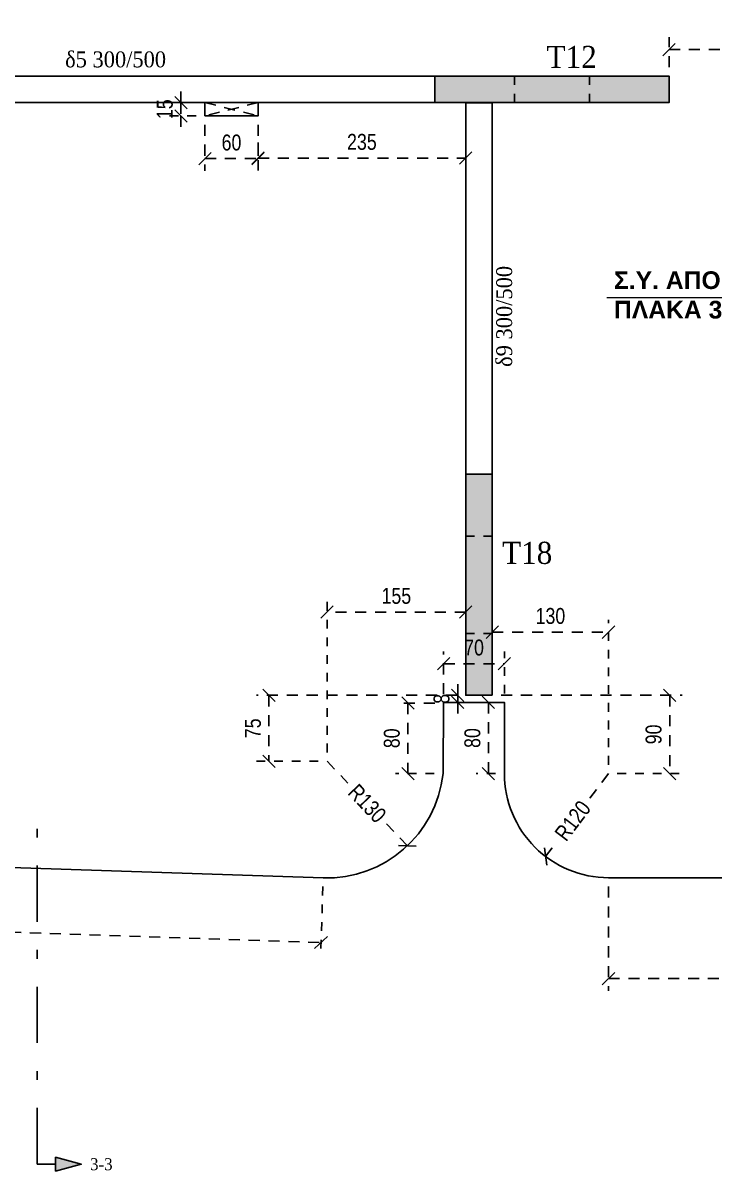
# Model space of a CAD drawing. Header units: millimetres. Extents: x -2171 to 1563, y -1758 to -1505.
# Drawn here: x -508.01 to -500.19, y -1616.1 to -1603.13 of the extents above; entities that cross this region are included whole.
import ezdxf
from ezdxf.enums import TextEntityAlignment as Align

# ---------------------------------------------------------------- set-up
doc = ezdxf.new("R2010")
doc.units = ezdxf.units.MM
doc.header["$PDMODE"] = 32
for name, pattern in [('DASHDOT', [25.4, 12.7, -6.35, 0, -6.35]), ('DASHED2', [0.375, 0.25, -0.125]), ('DOT', [0.025, 0, -0.025]), ('HIDDEN', [0.375, 0.25, -0.125]), ('HIDDEN2', [0.1875, 0.125, -0.0625])]:
    doc.linetypes.add(name, pattern=pattern)
doc.layers.get('Defpoints').update_dxf_attribs({"color": 6})
for name, color, linetype in [('-S_TEXT', 3, 'Continuous'), ('DIASTASEIS', 7, 'Continuous'), ('Fill_Col', 7, 'Continuous'), ('Geo_Beam', 7, 'Continuous'), ('Geo_Col', 7, 'Continuous'), ('Geo_Lines', 7, 'Continuous'), ('Sect_Line_Symbol', 7, 'Continuous'), ('Text_Beam', 7, 'Continuous'), ('Text_Col_-1', 7, 'Continuous')]:
    doc.layers.add(name, color=color, linetype=linetype)
doc.layers.add('A-ANNO-DIMS', color=1, linetype='Continuous', lineweight=9)
doc.styles.add('1-100', font='arial.ttf', dxfattribs={"width": 0.8})
doc.styles.add('ag', font='arial.ttf', dxfattribs={"height": 0.25})
doc.styles.add('S1TmsNwRmn1088_b_934_161', font='times.ttf', dxfattribs={"width": 0.933629, "height": 0.10875})
doc.styles.add('S1TmsNwRmn11_b_934_161', font='times.ttf', dxfattribs={"width": 0.933629, "height": 0.001087})
doc.styles.add('S1TmsNwRmn1359_b_934_161', font='times.ttf', dxfattribs={"width": 0.933629, "height": 0.135937})
doc.styles.get("Standard").update_dxf_attribs({"font": 'tahoma.ttf'})
doc.dimstyles.new('CHRISTOFOROS', dxfattribs={"dimscale": 0.2, "dimtxt": 0.25, "dimasz": 0.6, "dimexe": 0, "dimexo": 0, "dimgap": 0, "dimtad": 0, "dimdec": 0, "dimlfac": 100, "dimzin": 0, "dimdsep": 46, "dimtxsty": 'ag', "dimblk": 'ARCHTICK', "dimcen": 0, "dimclrd": 256, "dimclre": 256, "dimclrt": 1, "dimaunit": 1, "dimadec": 0, "dimazin": 0, "dimtfac": 1, "dimtdec": 0, "dimtofl": 0, "dimtmove": 0, "dimatfit": 3, "dimfxl": 1, "dimtolj": 1, "dimtzin": 0, "dimlwd": -1, "dimlwe": -1, "dimarcsym": 0})
doc.dimstyles.new('Copy of 1-100', dxfattribs={"dimtxt": 0.18, "dimasz": 0.14, "dimexe": 0.14, "dimexo": 0.1, "dimgap": 0.09, "dimtad": 1, "dimdec": 0, "dimlfac": 100, "dimrnd": 5, "dimzin": 5, "dimdsep": 46, "dimtxsty": '1-100', "dimblk": 'OBLIQUE', "dimcen": 0.09, "dimclrd": 1, "dimclre": 1, "dimclrt": 2, "dimadec": 0, "dimazin": 0, "dimtfac": 1, "dimtdec": 0, "dimtix": 1, "dimtmove": 2, "dimatfit": 3, "dimfxl": 5, "dimfxlon": 1, "dimtolj": 1, "dimtzin": 5, "dimarcsym": 0})

# ---------------------------------------------------------------- blocks, each defined once
blk = doc.blocks.new('_Oblique')
at = {"color": 0, "linetype": 'ByBlock', "lineweight": -2}
blk.add_line((-0.5, -0.5), (0.5, 0.5), dxfattribs=at)
blk = doc.blocks.new('*D224')
at = {"layer": 'A-ANNO-DIMS', "color": 1, "linetype": 'HIDDEN', "lineweight": -2, "ltscale": 0.5, "transparency": 16777216}
blk.add_line((-505.95, -1604.276), (-505.95, -1604.799), dxfattribs=at)
at = {"layer": 'A-ANNO-DIMS', "color": 1, "linetype": 'HIDDEN2', "lineweight": -2, "ltscale": 0.5, "transparency": 16777216}
blk.add_line((-505.35, -1604.276), (-505.35, -1604.799), dxfattribs=at)
at = {"layer": 'A-ANNO-DIMS', "color": 1, "linetype": 'DASHED2', "lineweight": -2, "ltscale": 0.5, "transparency": 16777216}
blk.add_line((-505.95, -1604.659), (-505.35, -1604.659), dxfattribs=at)
at = {"layer": 'Defpoints', "color": 0, "ltscale": 0.5, "transparency": 16777216}
for p in [(-505.95, -1604.176), (-505.35, -1604.176), (-505.35, -1604.659)]:
    blk.add_point(p, dxfattribs=at)
at = {"layer": 'A-ANNO-DIMS', "color": 1, "lineweight": -2, "ltscale": 0.5, "transparency": 16777216, "xscale": 0.14, "yscale": 0.14, "zscale": 0.14, "rotation": 180}
blk.add_blockref('_Oblique', (-505.95, -1604.659), dxfattribs=at)
at = {"layer": 'A-ANNO-DIMS', "color": 1, "lineweight": -2, "ltscale": 0.5, "transparency": 16777216, "xscale": 0.14, "yscale": 0.14, "zscale": 0.14}
blk.add_blockref('_Oblique', (-505.35, -1604.659), dxfattribs=at)
at = {"layer": 'A-ANNO-DIMS', "color": 2, "ltscale": 0.5, "transparency": 16777216, "insert": (-505.65, -1604.478), "char_height": 0.18, "attachment_point": 5, "style": '1-100'}
blk.add_mtext('\\A1;60', dxfattribs=at)
blk = doc.blocks.new('*D225')
at = {"layer": 'A-ANNO-DIMS', "color": 1, "linetype": 'DASHED2', "lineweight": -2, "ltscale": 0.5, "transparency": 16777216}
for p, q in [((-506.222, -1604.026), (-506.222, -1603.886)), ((-506.222, -1604.026), (-506.222, -1604.176)), ((-506.222, -1604.176), (-506.222, -1604.316))]:
    blk.add_line(p, q, dxfattribs=at)
at = {"layer": 'A-ANNO-DIMS', "color": 1, "linetype": 'HIDDEN', "lineweight": -2, "ltscale": 0.5, "transparency": 16777216}
blk.add_line((-506.05, -1604.026), (-506.362, -1604.026), dxfattribs=at)
at = {"layer": 'A-ANNO-DIMS', "color": 1, "linetype": 'HIDDEN2', "lineweight": -2, "ltscale": 0.5, "transparency": 16777216}
blk.add_line((-506.05, -1604.176), (-506.362, -1604.176), dxfattribs=at)
at = {"layer": 'Defpoints', "color": 0, "ltscale": 0.5, "transparency": 16777216}
for p in [(-505.95, -1604.026), (-506.222, -1604.176), (-505.95, -1604.176)]:
    blk.add_point(p, dxfattribs=at)
at = {"layer": 'A-ANNO-DIMS', "color": 1, "lineweight": -2, "ltscale": 0.5, "transparency": 16777216, "xscale": 0.14, "yscale": 0.14, "zscale": 0.14}
for p, rotation in [((-506.222, -1604.026), 270), ((-506.222, -1604.176), 90)]:
    blk.add_blockref('_Oblique', p, dxfattribs=dict(at, rotation=rotation))
at = {"layer": 'A-ANNO-DIMS', "color": 2, "ltscale": 0.5, "transparency": 16777216, "insert": (-506.404, -1604.101), "char_height": 0.18, "attachment_point": 5, "rotation": 90, "style": '1-100'}
blk.add_mtext('\\A1;15', dxfattribs=at)
blk = doc.blocks.new('*D220')
at = {"layer": 'A-ANNO-DIMS', "color": 1, "linetype": 'HIDDEN', "lineweight": -2, "ltscale": 0.5, "transparency": 16777216}
blk.add_line((-505.35, -1604.276), (-505.35, -1604.793), dxfattribs=at)
at = {"layer": 'A-ANNO-DIMS', "color": 1, "linetype": 'HIDDEN2', "lineweight": -2, "ltscale": 0.5, "transparency": 16777216}
blk.add_line((-503, -1604.274), (-503, -1604.793), dxfattribs=at)
at = {"layer": 'A-ANNO-DIMS', "color": 1, "linetype": 'DASHED2', "lineweight": -2, "ltscale": 0.5, "transparency": 16777216}
blk.add_line((-505.35, -1604.653), (-503, -1604.653), dxfattribs=at)
at = {"layer": 'Defpoints', "color": 0, "ltscale": 0.5, "transparency": 16777216}
for p in [(-505.35, -1604.176), (-503, -1604.174), (-503, -1604.653)]:
    blk.add_point(p, dxfattribs=at)
at = {"layer": 'A-ANNO-DIMS', "color": 1, "lineweight": -2, "ltscale": 0.5, "transparency": 16777216, "xscale": 0.14, "yscale": 0.14, "zscale": 0.14, "rotation": 180}
blk.add_blockref('_Oblique', (-505.35, -1604.653), dxfattribs=at)
at = {"layer": 'A-ANNO-DIMS', "color": 1, "lineweight": -2, "ltscale": 0.5, "transparency": 16777216, "xscale": 0.14, "yscale": 0.14, "zscale": 0.14}
blk.add_blockref('_Oblique', (-503, -1604.653), dxfattribs=at)
at = {"layer": 'A-ANNO-DIMS', "color": 2, "ltscale": 0.5, "transparency": 16777216, "insert": (-504.175, -1604.471), "char_height": 0.18, "attachment_point": 5, "style": '1-100'}
blk.add_mtext('\\A1;235', dxfattribs=at)
blk = doc.blocks.new('*D226')
at = {"layer": 'A-ANNO-DIMS', "color": 1, "linetype": 'HIDDEN', "lineweight": -2, "ltscale": 0.5, "transparency": 16777216}
blk.add_line((-500.7, -1603.626), (-500.7, -1603.286), dxfattribs=at)
at = {"layer": 'A-ANNO-DIMS', "color": 1, "linetype": 'HIDDEN2', "lineweight": -2, "ltscale": 0.5, "transparency": 16777216}
blk.add_line((-497.45, -1603.876), (-497.45, -1603.286), dxfattribs=at)
at = {"layer": 'A-ANNO-DIMS', "color": 1, "linetype": 'DASHED2', "lineweight": -2, "ltscale": 0.5, "transparency": 16777216}
blk.add_line((-500.7, -1603.426), (-497.45, -1603.426), dxfattribs=at)
at = {"layer": 'Defpoints', "color": 0, "ltscale": 0.5, "transparency": 16777216}
for p in [(-497.45, -1603.426), (-500.7, -1603.726), (-497.45, -1603.976)]:
    blk.add_point(p, dxfattribs=at)
at = {"layer": 'A-ANNO-DIMS', "color": 1, "lineweight": -2, "ltscale": 0.5, "transparency": 16777216, "xscale": 0.14, "yscale": 0.14, "zscale": 0.14, "rotation": 180}
blk.add_blockref('_Oblique', (-500.7, -1603.426), dxfattribs=at)
at = {"layer": 'A-ANNO-DIMS', "color": 1, "lineweight": -2, "ltscale": 0.5, "transparency": 16777216, "xscale": 0.14, "yscale": 0.14, "zscale": 0.14}
blk.add_blockref('_Oblique', (-497.45, -1603.426), dxfattribs=at)
at = {"layer": 'A-ANNO-DIMS', "color": 2, "ltscale": 0.5, "transparency": 16777216, "insert": (-499.075, -1603.244), "char_height": 0.18, "attachment_point": 5, "style": '1-100'}
blk.add_mtext('\\A1;325', dxfattribs=at)
blk = doc.blocks.new('*D254')
at = {"layer": 'Defpoints', "color": 0, "ltscale": 0.5, "transparency": 16777216}
for p in [(-503.091, -1610.806), (-503, -1610.726), (-503, -1610.806)]:
    blk.add_point(p, dxfattribs=at)
at = {"layer": 'DIASTASEIS', "color": 1, "linetype": 'DASHED2', "lineweight": -2, "ltscale": 0.5, "transparency": 16777216}
for p, q in [((-503.091, -1610.726), (-503.091, -1610.586)), ((-503.091, -1610.726), (-503.091, -1610.806)), ((-503.091, -1610.806), (-503.091, -1610.946))]:
    blk.add_line(p, q, dxfattribs=at)
at = {"layer": 'DIASTASEIS', "color": 1, "linetype": 'HIDDEN', "lineweight": -2, "ltscale": 0.5, "transparency": 16777216}
blk.add_line((-503.091, -1610.726), (-503.231, -1610.726), dxfattribs=at)
at = {"layer": 'DIASTASEIS', "color": 1, "linetype": 'HIDDEN2', "lineweight": -2, "ltscale": 0.5, "transparency": 16777216}
blk.add_line((-503.091, -1610.806), (-503.231, -1610.806), dxfattribs=at)
at = {"layer": 'DIASTASEIS', "color": 1, "lineweight": -2, "ltscale": 0.5, "transparency": 16777216, "xscale": 0.14, "yscale": 0.14, "zscale": 0.14}
for p, rotation in [((-503.091, -1610.726), 270), ((-503.091, -1610.806), 90)]:
    blk.add_blockref('_Oblique', p, dxfattribs=dict(at, rotation=rotation))
at = {"layer": 'DIASTASEIS', "color": 2, "ltscale": 0.5, "transparency": 16777216, "insert": (-503.273, -1610.766), "char_height": 0.18, "attachment_point": 5, "rotation": 90, "style": '1-100'}
blk.add_mtext('\\A1;8', dxfattribs=at)
blk = doc.blocks.new('*D523')
at = {"layer": 'Defpoints', "color": 0, "ltscale": 0.5, "transparency": 16777216}
for p in [(-502.562, -1610.369), (-503.25, -1610.814), (-502.562, -1610.806)]:
    blk.add_point(p, dxfattribs=at)
at = {"layer": 'DIASTASEIS', "color": 1, "linetype": 'HIDDEN', "lineweight": -2, "ltscale": 0.5, "transparency": 16777216}
blk.add_line((-503.25, -1610.714), (-503.25, -1610.229), dxfattribs=at)
at = {"layer": 'DIASTASEIS', "color": 1, "linetype": 'HIDDEN2', "lineweight": -2, "ltscale": 0.5, "transparency": 16777216}
blk.add_line((-502.562, -1610.706), (-502.562, -1610.229), dxfattribs=at)
at = {"layer": 'DIASTASEIS', "color": 1, "linetype": 'DASHED2', "lineweight": -2, "ltscale": 0.5, "transparency": 16777216}
blk.add_line((-503.25, -1610.369), (-502.562, -1610.369), dxfattribs=at)
at = {"layer": 'DIASTASEIS', "color": 1, "lineweight": -2, "ltscale": 0.5, "transparency": 16777216, "xscale": 0.14, "yscale": 0.14, "zscale": 0.14, "rotation": 180}
blk.add_blockref('_Oblique', (-503.25, -1610.369), dxfattribs=at)
at = {"layer": 'DIASTASEIS', "color": 1, "lineweight": -2, "ltscale": 0.5, "transparency": 16777216, "xscale": 0.14, "yscale": 0.14, "zscale": 0.14}
blk.add_blockref('_Oblique', (-502.562, -1610.369), dxfattribs=at)
at = {"layer": 'DIASTASEIS', "color": 2, "ltscale": 0.5, "transparency": 16777216, "insert": (-502.906, -1610.187), "char_height": 0.18, "attachment_point": 5, "style": '1-100'}
blk.add_mtext('\\A1;70', dxfattribs=at)
blk = doc.blocks.new('*D524')
at = {"layer": 'Defpoints', "color": 0, "ltscale": 0.5, "transparency": 16777216}
for p in [(-502.562, -1610.806), (-502.743, -1611.611), (-502.562, -1611.611)]:
    blk.add_point(p, dxfattribs=at)
at = {"layer": 'DIASTASEIS', "color": 1, "linetype": 'HIDDEN', "lineweight": -2, "ltscale": 0.5, "transparency": 16777216}
blk.add_line((-502.662, -1610.806), (-502.883, -1610.806), dxfattribs=at)
at = {"layer": 'DIASTASEIS', "color": 1, "linetype": 'DASHED2', "lineweight": -2, "ltscale": 0.5, "transparency": 16777216}
blk.add_line((-502.743, -1610.806), (-502.743, -1611.611), dxfattribs=at)
at = {"layer": 'DIASTASEIS', "color": 1, "linetype": 'HIDDEN2', "lineweight": -2, "ltscale": 0.5, "transparency": 16777216}
blk.add_line((-502.662, -1611.611), (-502.883, -1611.611), dxfattribs=at)
at = {"layer": 'DIASTASEIS', "color": 1, "lineweight": -2, "ltscale": 0.5, "transparency": 16777216, "xscale": 0.14, "yscale": 0.14, "zscale": 0.14}
for p, rotation in [((-502.743, -1610.806), 90), ((-502.743, -1611.611), 270)]:
    blk.add_blockref('_Oblique', p, dxfattribs=dict(at, rotation=rotation))
at = {"layer": 'DIASTASEIS', "color": 2, "ltscale": 0.5, "transparency": 16777216, "insert": (-502.924, -1611.209), "char_height": 0.18, "attachment_point": 5, "rotation": 90, "style": '1-100'}
blk.add_mtext('\\A1;80', dxfattribs=at)
blk = doc.blocks.new('*D525')
at = {"layer": 'Defpoints', "color": 0, "ltscale": 0.5, "transparency": 16777216}
for p in [(-503.25, -1610.814), (-503.654, -1611.611), (-503.257, -1611.611)]:
    blk.add_point(p, dxfattribs=at)
at = {"layer": 'DIASTASEIS', "color": 1, "linetype": 'HIDDEN', "lineweight": -2, "ltscale": 0.5, "transparency": 16777216}
blk.add_line((-503.35, -1610.814), (-503.794, -1610.814), dxfattribs=at)
at = {"layer": 'DIASTASEIS', "color": 1, "linetype": 'DASHED2', "lineweight": -2, "ltscale": 0.5, "transparency": 16777216}
blk.add_line((-503.654, -1610.814), (-503.654, -1611.611), dxfattribs=at)
at = {"layer": 'DIASTASEIS', "color": 1, "linetype": 'HIDDEN2', "lineweight": -2, "ltscale": 0.5, "transparency": 16777216}
blk.add_line((-503.357, -1611.611), (-503.794, -1611.611), dxfattribs=at)
at = {"layer": 'DIASTASEIS', "color": 1, "lineweight": -2, "ltscale": 0.5, "transparency": 16777216, "xscale": 0.14, "yscale": 0.14, "zscale": 0.14}
for p, rotation in [((-503.654, -1610.814), 90), ((-503.654, -1611.611), 270)]:
    blk.add_blockref('_Oblique', p, dxfattribs=dict(at, rotation=rotation))
at = {"layer": 'DIASTASEIS', "color": 2, "ltscale": 0.5, "transparency": 16777216, "insert": (-503.836, -1611.212), "char_height": 0.18, "attachment_point": 5, "rotation": 90, "style": '1-100'}
blk.add_mtext('\\A1;80', dxfattribs=at)
blk = doc.blocks.new('*D526')
at = {"layer": 'Defpoints', "color": 0, "ltscale": 0.5, "transparency": 16777216}
for p in [(-501.385, -1612.788), (-497.01, -1612.788), (-497.01, -1613.928)]:
    blk.add_point(p, dxfattribs=at)
at = {"layer": 'DIASTASEIS', "color": 1, "linetype": 'HIDDEN', "lineweight": -2, "ltscale": 0.5, "transparency": 16777216}
blk.add_line((-501.385, -1612.888), (-501.385, -1614.068), dxfattribs=at)
at = {"layer": 'DIASTASEIS', "color": 1, "linetype": 'HIDDEN2', "lineweight": -2, "ltscale": 0.5, "transparency": 16777216}
blk.add_line((-497.01, -1612.888), (-497.01, -1614.068), dxfattribs=at)
at = {"layer": 'DIASTASEIS', "color": 1, "linetype": 'DASHED2', "lineweight": -2, "ltscale": 0.5, "transparency": 16777216}
blk.add_line((-501.385, -1613.928), (-497.01, -1613.928), dxfattribs=at)
at = {"layer": 'DIASTASEIS', "color": 1, "lineweight": -2, "ltscale": 0.5, "transparency": 16777216, "xscale": 0.14, "yscale": 0.14, "zscale": 0.14, "rotation": 180}
blk.add_blockref('_Oblique', (-501.385, -1613.928), dxfattribs=at)
at = {"layer": 'DIASTASEIS', "color": 1, "lineweight": -2, "ltscale": 0.5, "transparency": 16777216, "xscale": 0.14, "yscale": 0.14, "zscale": 0.14}
blk.add_blockref('_Oblique', (-497.01, -1613.928), dxfattribs=at)
at = {"layer": 'DIASTASEIS', "color": 2, "ltscale": 0.5, "transparency": 16777216, "insert": (-499.197, -1613.746), "char_height": 0.18, "attachment_point": 5, "style": '1-100'}
blk.add_mtext('\\A1;440', dxfattribs=at)
blk = doc.blocks.new('*D527')
at = {"layer": 'Defpoints', "color": 0, "ltscale": 0.5, "transparency": 16777216}
for p in [(-514.652, -1612.457), (-504.613, -1612.789), (-504.637, -1613.52)]:
    blk.add_point(p, dxfattribs=at)
at = {"layer": 'DIASTASEIS', "color": 1, "linetype": 'HIDDEN', "lineweight": -2, "ltscale": 0.5, "transparency": 16777216}
blk.add_line((-514.655, -1612.557), (-514.681, -1613.327), dxfattribs=at)
at = {"layer": 'DIASTASEIS', "color": 1, "linetype": 'HIDDEN2', "lineweight": -2, "ltscale": 0.5, "transparency": 16777216}
blk.add_line((-504.616, -1612.889), (-504.641, -1613.66), dxfattribs=at)
at = {"layer": 'DIASTASEIS', "color": 1, "linetype": 'DASHED2', "lineweight": -2, "ltscale": 0.5, "transparency": 16777216}
blk.add_line((-514.676, -1613.188), (-504.637, -1613.52), dxfattribs=at)
at = {"layer": 'DIASTASEIS', "color": 1, "lineweight": -2, "ltscale": 0.5, "transparency": 16777216, "xscale": 0.14, "yscale": 0.14, "zscale": 0.14}
for p, rotation in [((-514.676, -1613.188), 178.1049458996947), ((-504.637, -1613.52), 358.1049458996947)]:
    blk.add_blockref('_Oblique', p, dxfattribs=dict(at, rotation=rotation))
at = {"layer": 'DIASTASEIS', "color": 2, "ltscale": 0.5, "transparency": 16777216, "insert": (-509.651, -1613.172), "char_height": 0.18, "attachment_point": 5, "rotation": 358.1049, "style": '1-100'}
blk.add_mtext('\\A1;1005', dxfattribs=at)
blk = doc.blocks.new('*D545')
at = {"layer": 'Defpoints', "color": 0, "ltscale": 0.5, "transparency": 16777216}
for p in [(-504.569, -1611.471), (-503.66, -1612.427)]:
    blk.add_point(p, dxfattribs=at)
at = {"layer": 'DIASTASEIS', "color": 1, "linetype": 'DASHED2', "lineweight": -2, "ltscale": 0.5, "transparency": 16777216}
for p, q in [((-504.569, -1611.471), (-504.334, -1611.719)), ((-503.66, -1612.427), (-503.896, -1612.179))]:
    blk.add_line(p, q, dxfattribs=at)
at = {"layer": 'DIASTASEIS', "color": 1, "lineweight": -2, "ltscale": 0.5, "transparency": 16777216, "xscale": 0.14, "yscale": 0.14, "zscale": 0.14, "rotation": 313.5470707126717}
blk.add_blockref('_Oblique', (-503.66, -1612.427), dxfattribs=at)
at = {"layer": 'DIASTASEIS', "color": 2, "ltscale": 0.5, "transparency": 16777216, "insert": (-504.115, -1611.949), "char_height": 0.18, "attachment_point": 5, "rotation": 313.5471, "style": '1-100'}
blk.add_mtext('\\A1;R130', dxfattribs=at)
blk = doc.blocks.new('*D546')
at = {"layer": 'Defpoints', "color": 0, "ltscale": 0.5, "transparency": 16777216}
for p in [(-501.385, -1611.611), (-502.096, -1612.549)]:
    blk.add_point(p, dxfattribs=at)
at = {"layer": 'DIASTASEIS', "color": 1, "linetype": 'DASHED2', "lineweight": -2, "ltscale": 0.5, "transparency": 16777216}
for p, q in [((-501.385, -1611.611), (-501.597, -1611.891)), ((-502.096, -1612.549), (-501.981, -1612.397))]:
    blk.add_line(p, q, dxfattribs=at)
at = {"layer": 'DIASTASEIS', "color": 1, "lineweight": -2, "ltscale": 0.5, "transparency": 16777216, "xscale": 0.14, "yscale": 0.14, "zscale": 0.14, "rotation": 232.8185478402532}
blk.add_blockref('_Oblique', (-502.096, -1612.549), dxfattribs=at)
at = {"layer": 'DIASTASEIS', "color": 2, "ltscale": 0.5, "transparency": 16777216, "insert": (-501.789, -1612.144), "char_height": 0.18, "attachment_point": 5, "rotation": 52.8185, "style": '1-100'}
blk.add_mtext('\\A1;R120', dxfattribs=at)
blk = doc.blocks.new('*D557')
at = {"layer": 'Defpoints', "color": 0, "ltscale": 0.5, "transparency": 16777216}
for p in [(-504.569, -1609.785), (-503, -1610.726), (-504.569, -1611.471)]:
    blk.add_point(p, dxfattribs=at)
at = {"layer": 'DIASTASEIS', "color": 1, "linetype": 'HIDDEN2', "lineweight": -2, "ltscale": 0.5, "transparency": 16777216}
blk.add_line((-504.569, -1611.371), (-504.569, -1609.645), dxfattribs=at)
at = {"layer": 'DIASTASEIS', "color": 1, "linetype": 'HIDDEN', "lineweight": -2, "ltscale": 0.5, "transparency": 16777216}
blk.add_line((-503, -1610.626), (-503, -1609.645), dxfattribs=at)
at = {"layer": 'DIASTASEIS', "color": 1, "linetype": 'DASHED2', "lineweight": -2, "ltscale": 0.5, "transparency": 16777216}
blk.add_line((-503, -1609.785), (-504.569, -1609.785), dxfattribs=at)
at = {"layer": 'DIASTASEIS', "color": 1, "lineweight": -2, "ltscale": 0.5, "transparency": 16777216, "xscale": 0.14, "yscale": 0.14, "zscale": 0.14, "rotation": 180}
blk.add_blockref('_Oblique', (-504.569, -1609.785), dxfattribs=at)
at = {"layer": 'DIASTASEIS', "color": 1, "lineweight": -2, "ltscale": 0.5, "transparency": 16777216, "xscale": 0.14, "yscale": 0.14, "zscale": 0.14}
blk.add_blockref('_Oblique', (-503, -1609.785), dxfattribs=at)
at = {"layer": 'DIASTASEIS', "color": 2, "ltscale": 0.5, "transparency": 16777216, "insert": (-503.785, -1609.603), "char_height": 0.18, "attachment_point": 5, "style": '1-100'}
blk.add_mtext('\\A1;155', dxfattribs=at)
blk = doc.blocks.new('*D558')
at = {"layer": 'Defpoints', "color": 0, "ltscale": 0.5, "transparency": 16777216}
for p in [(-503, -1610.726), (-505.226, -1611.471), (-504.569, -1611.471)]:
    blk.add_point(p, dxfattribs=at)
at = {"layer": 'DIASTASEIS', "color": 1, "linetype": 'HIDDEN', "lineweight": -2, "ltscale": 0.5, "transparency": 16777216}
blk.add_line((-503.1, -1610.726), (-505.366, -1610.726), dxfattribs=at)
at = {"layer": 'DIASTASEIS', "color": 1, "linetype": 'DASHED2', "lineweight": -2, "ltscale": 0.5, "transparency": 16777216}
blk.add_line((-505.226, -1610.726), (-505.226, -1611.471), dxfattribs=at)
at = {"layer": 'DIASTASEIS', "color": 1, "linetype": 'HIDDEN2', "lineweight": -2, "ltscale": 0.5, "transparency": 16777216}
blk.add_line((-504.669, -1611.471), (-505.366, -1611.471), dxfattribs=at)
at = {"layer": 'DIASTASEIS', "color": 1, "lineweight": -2, "ltscale": 0.5, "transparency": 16777216, "xscale": 0.14, "yscale": 0.14, "zscale": 0.14}
for p, rotation in [((-505.226, -1610.726), 90), ((-505.226, -1611.471), 270)]:
    blk.add_blockref('_Oblique', p, dxfattribs=dict(at, rotation=rotation))
at = {"layer": 'DIASTASEIS', "color": 2, "ltscale": 0.5, "transparency": 16777216, "insert": (-505.407, -1611.099), "char_height": 0.18, "attachment_point": 5, "rotation": 90, "style": '1-100'}
blk.add_mtext('\\A1;75', dxfattribs=at)
blk = doc.blocks.new('*D559')
at = {"layer": 'Defpoints', "color": 0, "ltscale": 0.5, "transparency": 16777216}
for p in [(-501.385, -1610.012), (-502.7, -1610.726), (-501.385, -1611.611)]:
    blk.add_point(p, dxfattribs=at)
at = {"layer": 'DIASTASEIS', "color": 1, "linetype": 'HIDDEN', "lineweight": -2, "ltscale": 0.5, "transparency": 16777216}
blk.add_line((-502.7, -1610.626), (-502.7, -1609.872), dxfattribs=at)
at = {"layer": 'DIASTASEIS', "color": 1, "linetype": 'HIDDEN2', "lineweight": -2, "ltscale": 0.5, "transparency": 16777216}
blk.add_line((-501.385, -1611.511), (-501.385, -1609.872), dxfattribs=at)
at = {"layer": 'DIASTASEIS', "color": 1, "linetype": 'DASHED2', "lineweight": -2, "ltscale": 0.5, "transparency": 16777216}
blk.add_line((-502.7, -1610.012), (-501.385, -1610.012), dxfattribs=at)
at = {"layer": 'DIASTASEIS', "color": 1, "lineweight": -2, "ltscale": 0.5, "transparency": 16777216, "xscale": 0.14, "yscale": 0.14, "zscale": 0.14, "rotation": 180}
blk.add_blockref('_Oblique', (-502.7, -1610.012), dxfattribs=at)
at = {"layer": 'DIASTASEIS', "color": 1, "lineweight": -2, "ltscale": 0.5, "transparency": 16777216, "xscale": 0.14, "yscale": 0.14, "zscale": 0.14}
blk.add_blockref('_Oblique', (-501.385, -1610.012), dxfattribs=at)
at = {"layer": 'DIASTASEIS', "color": 2, "ltscale": 0.5, "transparency": 16777216, "insert": (-502.042, -1609.83), "char_height": 0.18, "attachment_point": 5, "style": '1-100'}
blk.add_mtext('\\A1;130', dxfattribs=at)
blk = doc.blocks.new('*D560')
at = {"layer": 'Defpoints', "color": 0, "ltscale": 0.5, "transparency": 16777216}
for p in [(-502.7, -1610.726), (-501.385, -1611.611), (-500.692, -1611.611)]:
    blk.add_point(p, dxfattribs=at)
at = {"layer": 'DIASTASEIS', "color": 1, "linetype": 'HIDDEN', "lineweight": -2, "ltscale": 0.5, "transparency": 16777216}
blk.add_line((-502.6, -1610.726), (-500.552, -1610.726), dxfattribs=at)
at = {"layer": 'DIASTASEIS', "color": 1, "linetype": 'DASHED2', "lineweight": -2, "ltscale": 0.5, "transparency": 16777216}
blk.add_line((-500.692, -1610.726), (-500.692, -1611.611), dxfattribs=at)
at = {"layer": 'DIASTASEIS', "color": 1, "linetype": 'HIDDEN2', "lineweight": -2, "ltscale": 0.5, "transparency": 16777216}
blk.add_line((-501.285, -1611.611), (-500.552, -1611.611), dxfattribs=at)
at = {"layer": 'DIASTASEIS', "color": 1, "lineweight": -2, "ltscale": 0.5, "transparency": 16777216, "xscale": 0.14, "yscale": 0.14, "zscale": 0.14}
for p, rotation in [((-500.692, -1610.726), 90), ((-500.692, -1611.611), 270)]:
    blk.add_blockref('_Oblique', p, dxfattribs=dict(at, rotation=rotation))
at = {"layer": 'DIASTASEIS', "color": 2, "ltscale": 0.5, "transparency": 16777216, "insert": (-500.874, -1611.168), "char_height": 0.18, "attachment_point": 5, "rotation": 90, "style": '1-100'}
blk.add_mtext('\\A1;90', dxfattribs=at)
blk = doc.blocks.new('_ArchTick')
at = {"color": 0, "linetype": 'ByBlock', "const_width": 0.15}
blk.add_lwpolyline([(-0.5, -0.5), (0.5, 0.5)], dxfattribs=at)

msp = doc.modelspace()

# ---------------------------------------------------------------- hatches: boundary and pattern name
at = {"layer": 'Fill_Col'}
for points in [[(-503.3502, -1604.0261), (-500.7002, -1604.0261), (-500.7002, -1603.7261), (-503.3502, -1603.7261)], [(-502.7001, -1610.7261), (-502.7001, -1608.2261), (-503.0001, -1608.2261), (-503.0001, -1610.7261)]]:
    msp.add_hatch(color=252, dxfattribs=at).paths.add_polyline_path(points)
at = {"layer": 'Sect_Line_Symbol'}
msp.add_hatch(color=2, dxfattribs=at).paths.add_polyline_path([(-507.8501, -1616.0261), (-507.6399, -1616.0261), (-507.6399, -1616.1038), (-507.3501, -1616.0261), (-507.6399, -1615.9485), (-507.6399, -1616.0261)])

# ---------------------------------------------------------------- linework, layer by layer
at = {"color": 2, "linetype": 'HIDDEN', "ltscale": 0.5}
for p, q in [((-505.95, -1604.0261), (-505.35, -1604.1759)), ((-505.35, -1604.0261), (-505.95, -1604.1759))]:
    msp.add_line(p, q, dxfattribs=at)
at = {"layer": 'Geo_Beam', "color": 94}
for points in [[(-510.1501, -1604.0261), (-503.3502, -1604.0261), (-503.3502, -1603.7261), (-510.1501, -1603.7261)], [(-502.7001, -1608.2261), (-502.7001, -1604.0282), (-503.0001, -1604.0282), (-503.0001, -1608.2261)]]:
    msp.add_lwpolyline(points, close=True, dxfattribs=at)
at = {"layer": 'Geo_Col', "color": 94}
for points in [[(-503.3502, -1604.0261), (-500.7002, -1604.0261), (-500.7002, -1603.7261), (-503.3502, -1603.7261)], [(-502.7001, -1610.7261), (-502.7001, -1608.2261), (-503.0001, -1608.2261), (-503.0001, -1610.7261)]]:
    msp.add_lwpolyline(points, close=True, dxfattribs=at)
at = {"layer": 'Geo_Col', "color": 94, "linetype": 'DOT'}
for points in [[(-503.3502, -1604.0261), (-502.4502, -1604.0261), (-502.4502, -1603.7261), (-503.3502, -1603.7261)], [(-500.7002, -1603.7261), (-501.6002, -1603.7261), (-501.6002, -1604.0261), (-500.7002, -1604.0261)], [(-503.0001, -1608.2261), (-503.0001, -1608.9261), (-502.7001, -1608.9261), (-502.7001, -1608.2261)], [(-502.7001, -1610.7261), (-502.7001, -1610.0261), (-503.0001, -1610.0261), (-503.0001, -1610.7261)]]:
    msp.add_lwpolyline(points, close=True, dxfattribs=at)
at = {"layer": 'Geo_Lines', "color": 94}
msp.add_lwpolyline([(-505.95, -1604.1759), (-505.35, -1604.1759), (-505.35, -1604.0261), (-505.95, -1604.0261)], close=True, dxfattribs=at)
msp.add_lwpolyline([(-514.6521, -1612.4573), (-504.6127, -1612.7895, 0.3930135), (-503.2572, -1611.6106), (-503.2501, -1610.8063), (-502.5621, -1610.8063), (-502.5621, -1611.6109, 0.4142246), (-501.3847, -1612.7883), (-497.0095, -1612.7881, 0.414226), (-495.3381, -1611.1165), (-495.3381, -1610.2983, -0.1044061), (-495.2701, -1609.9762), (-495.2701, -1606.3946), (-494.745, -1606.3946, -0.296542), (-494.4853, -1606.5635, -0.1269884), (-494.3809, -1607.1899), (-494.7593, -1610.9385, 0.4109537), (-492.7936, -1613.3731), (-483.4185, -1613.7919, 0.382195)], format="xyb", dxfattribs=at)
at = {"layer": 'Sect_Line_Symbol', "color": 2, "linetype": 'DASHDOT', "ltscale": 0.05}
msp.add_lwpolyline([(-507.8501, -1616.0261), (-507.8501, -1611.9957)], dxfattribs=at)
at = {"layer": 'Sect_Line_Symbol', "color": 2}
msp.add_lwpolyline([(-507.8501, -1616.0261), (-507.6399, -1616.0261), (-507.6399, -1616.1038), (-507.3501, -1616.0261), (-507.6399, -1615.9485), (-507.6399, -1616.0261)], close=True, dxfattribs=at)

# ---------------------------------------------------------------- texts
at = {"layer": '-S_TEXT', "insert": (-501.3234, -1605.933, 0), "char_height": 0.2, "attachment_point": 1}
msp.add_mtext_dynamic_manual_height_columns('\\A1;\\pxql;{\\fArial|b1|i0|c161|p34;Σ.Υ. ΑΠΟ ΠΛΑΚΑ \\fArial|b1|i0|c0|p34;2\\fArial|b1|i0|c161|p34;ΟΥ ΟΡΟΦΟΥ ΜΕΧΡΙ \\PΠΛΑΚΑ \\fArial|b1|i0|c0|p34;3\\fArial|b1|i0|c161|p34;ΟΥ ΟΡΟΦΟΥ}', width=9.978535, gutter_width=1.2, heights=[1.0598], dxfattribs=at)
at = {"layer": 'Sect_Line_Symbol', "color": 2, "style": 'S1TmsNwRmn1359_b_934_161', "width": 0.933629}
msp.add_text('3-3', height=0.13594, dxfattribs=at).set_placement((-507.2501, -1616.0261), align=Align.MIDDLE_LEFT)
at = {"layer": 'Text_Beam', "color": 3, "style": 'S1TmsNwRmn1088_b_934_161', "width": 0.933629}
msp.add_text(' δ5 300/500', height=0.18, dxfattribs=at).set_placement((-507.5957, -1603.6273))
msp.add_text(' δ9 300/500', height=0.18, rotation=90, dxfattribs=at).set_placement((-502.4751, -1607.0772))
at = {"layer": 'Text_Col_-1', "color": 200, "style": 'S1TmsNwRmn11_b_934_161', "width": 0.933629}
for s, p in [('T12', (-502.0861, -1603.6347)), ('T18', (-502.5888, -1609.2409))]:
    msp.add_text(s, height=0.25, dxfattribs=at).set_placement(p)

# ---------------------------------------------------------------- dimensions: what is measured, and where the dimension line sits
at = {"layer": 'A-ANNO-DIMS', "ltscale": 0.5}
for base, p1, p2, picture, middle in [((-497.4501, -1603.4257), (-500.7002, -1603.7261), (-497.4501, -1603.9761), '*D226', (-499.0751, -1603.2437)), ((-505.35, -1604.6594), (-505.95, -1604.1759), (-505.35, -1604.1759), '*D224', (-505.65, -1604.4775)), ((-503.0001, -1604.653), (-505.35, -1604.1759), (-503.0001, -1604.1739), '*D220', (-504.1751, -1604.4711))]:
    dim = msp.add_linear_dim(base=base, p1=p1, p2=p2, dimstyle='Copy of 1-100', dxfattribs=at)
    dim.commit()
    dim.dimension.update_dxf_attribs({"geometry": picture, "text_midpoint": middle})
dim = msp.add_linear_dim(base=(-506.2225, -1604.1759), p1=(-505.95, -1604.0261), p2=(-505.95, -1604.1759), angle=90, dimstyle='Copy of 1-100', dxfattribs=at)
dim.commit()
dim.dimension.update_dxf_attribs({"geometry": '*D225', "text_midpoint": (-506.4044, -1604.101)})
at = {"layer": 'DIASTASEIS', "ltscale": 0.5}
for base, p1, p2, picture, middle in [((-504.569, -1609.7852), (-503.0001, -1610.7261), (-504.569, -1611.471), '*D557', (-503.7846, -1609.6033)), ((-501.3847, -1610.012), (-502.7001, -1610.7261), (-501.3847, -1611.6109), '*D559', (-502.0424, -1609.83)), ((-502.5621, -1610.3692), (-503.2502, -1610.8136), (-502.5621, -1610.8063), '*D523', (-502.9061, -1610.1872))]:
    dim = msp.add_linear_dim(base=base, p1=p1, p2=p2, dimstyle='Copy of 1-100', dxfattribs=at)
    dim.commit()
    dim.dimension.update_dxf_attribs({"geometry": picture, "text_midpoint": middle})
at = {"layer": 'DIASTASEIS', "color": 94, "ltscale": 0.5}
dim = msp.add_linear_dim(base=(-503.0907, -1610.8063), p1=(-503.0001, -1610.7261), p2=(-503.0001, -1610.8063), angle=90, dimstyle='Copy of 1-100', override={"dimrnd": 0}, dxfattribs=at)
dim.commit()
dim.dimension.update_dxf_attribs({"geometry": '*D254', "text_midpoint": (-503.2726, -1610.7662)})
at = {"layer": 'DIASTASEIS', "ltscale": 0.5}
for base, p1, p2, picture, middle in [((-505.2258, -1611.471), (-503.0001, -1610.7261), (-504.569, -1611.471), '*D558', (-505.4073, -1611.0986)), ((-500.6919, -1611.6109), (-502.7001, -1610.7261), (-501.3847, -1611.6109), '*D560', (-500.8738, -1611.1685)), ((-503.6536, -1611.6106), (-503.2502, -1610.8136), (-503.2572, -1611.6106), '*D525', (-503.8355, -1611.2121)), ((-502.7426, -1611.6109), (-502.5621, -1610.8063), (-502.5621, -1611.6109), '*D524', (-502.9245, -1611.2086))]:
    dim = msp.add_linear_dim(base=base, p1=p1, p2=p2, angle=90, dimstyle='Copy of 1-100', dxfattribs=at)
    dim.commit()
    dim.dimension.update_dxf_attribs({"geometry": picture, "text_midpoint": middle})
for center, mpoint, picture, middle in [((-504.569, -1611.471), (-503.6602, -1612.4271), '*D545', (-504.1146, -1611.9491)), ((-501.3847, -1611.6109), (-502.0963, -1612.549), '*D546', (-501.7892, -1612.1442))]:
    dim = msp.add_radius_dim(center=center, mpoint=mpoint, dimstyle='Copy of 1-100', dxfattribs=at)
    dim.commit()
    dim.dimension.update_dxf_attribs({"geometry": picture, "text_midpoint": middle, "dimtype": 132})
for p1, p2, distance, picture, middle in [((-514.6521, -1612.4573), (-504.6127, -1612.7895), -0.7306, '*D527', (-509.6505, -1613.1718)), ((-501.3847, -1612.7883), (-497.0095, -1612.7883), -1.1394, '*D526', (-499.1971, -1613.7458))]:
    dim = msp.add_aligned_dim(p1=p1, p2=p2, distance=distance, dimstyle='Copy of 1-100', dxfattribs=at)
    dim.commit()
    dim.dimension.update_dxf_attribs({"geometry": picture, "text_midpoint": middle})

# ---------------------------------------------------------------- leaders
at = {"layer": 'A-ANNO-DIMS', "linetype": 'Continuous'}
msp.add_leader([(-495.4751, -1605.7657, 0), (-496.1835, -1606.2346, 0), (-501.4028, -1606.2346, 0)], dimstyle='CHRISTOFOROS', override={"dimclrd": 1, "dimldrblk": 'Dot', "dimfxl": 0.1, "dimfxlon": 1, "dimarcsym": 1}, dxfattribs=at)

doc.saveas('drawing.dxf')
